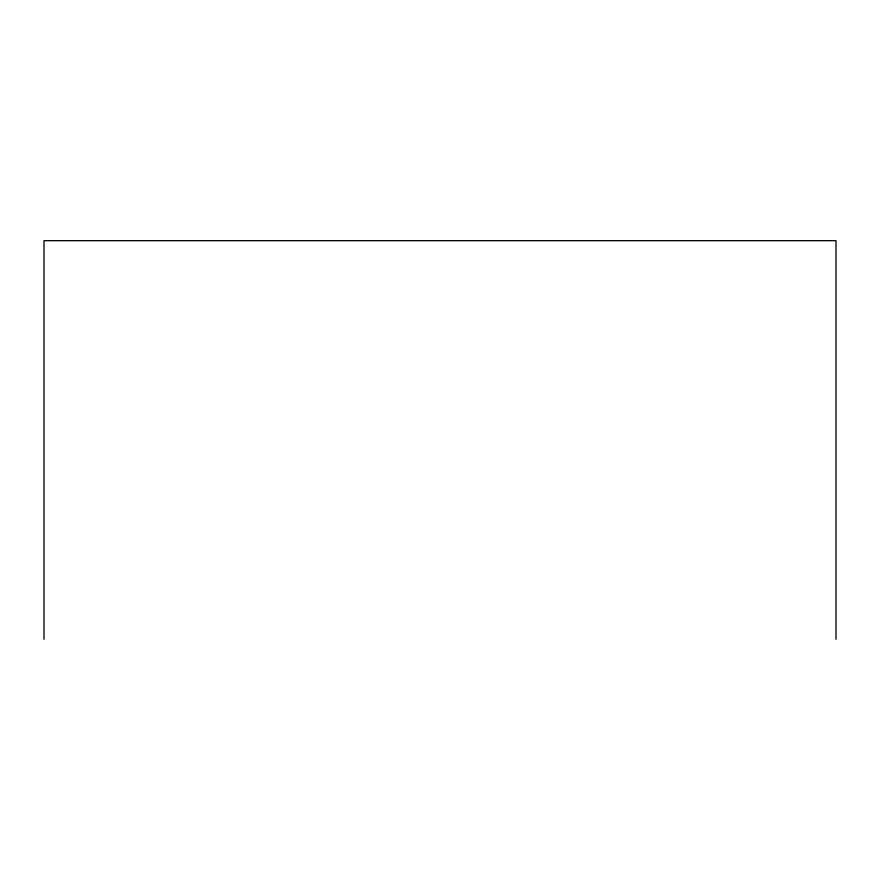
<?xml version="1.0" encoding="UTF-8"?>
<svg xmlns="http://www.w3.org/2000/svg" width="880" height="880" viewBox="0 0 880 880"><rect width="100%" height="100%" fill="white"/><g stroke="black" fill="none" stroke-linecap="round" stroke-linejoin="round"><path stroke-width="1.32" d="M836 639.32L836 240.68L44 240.68L44 639.32"/></g></svg>
